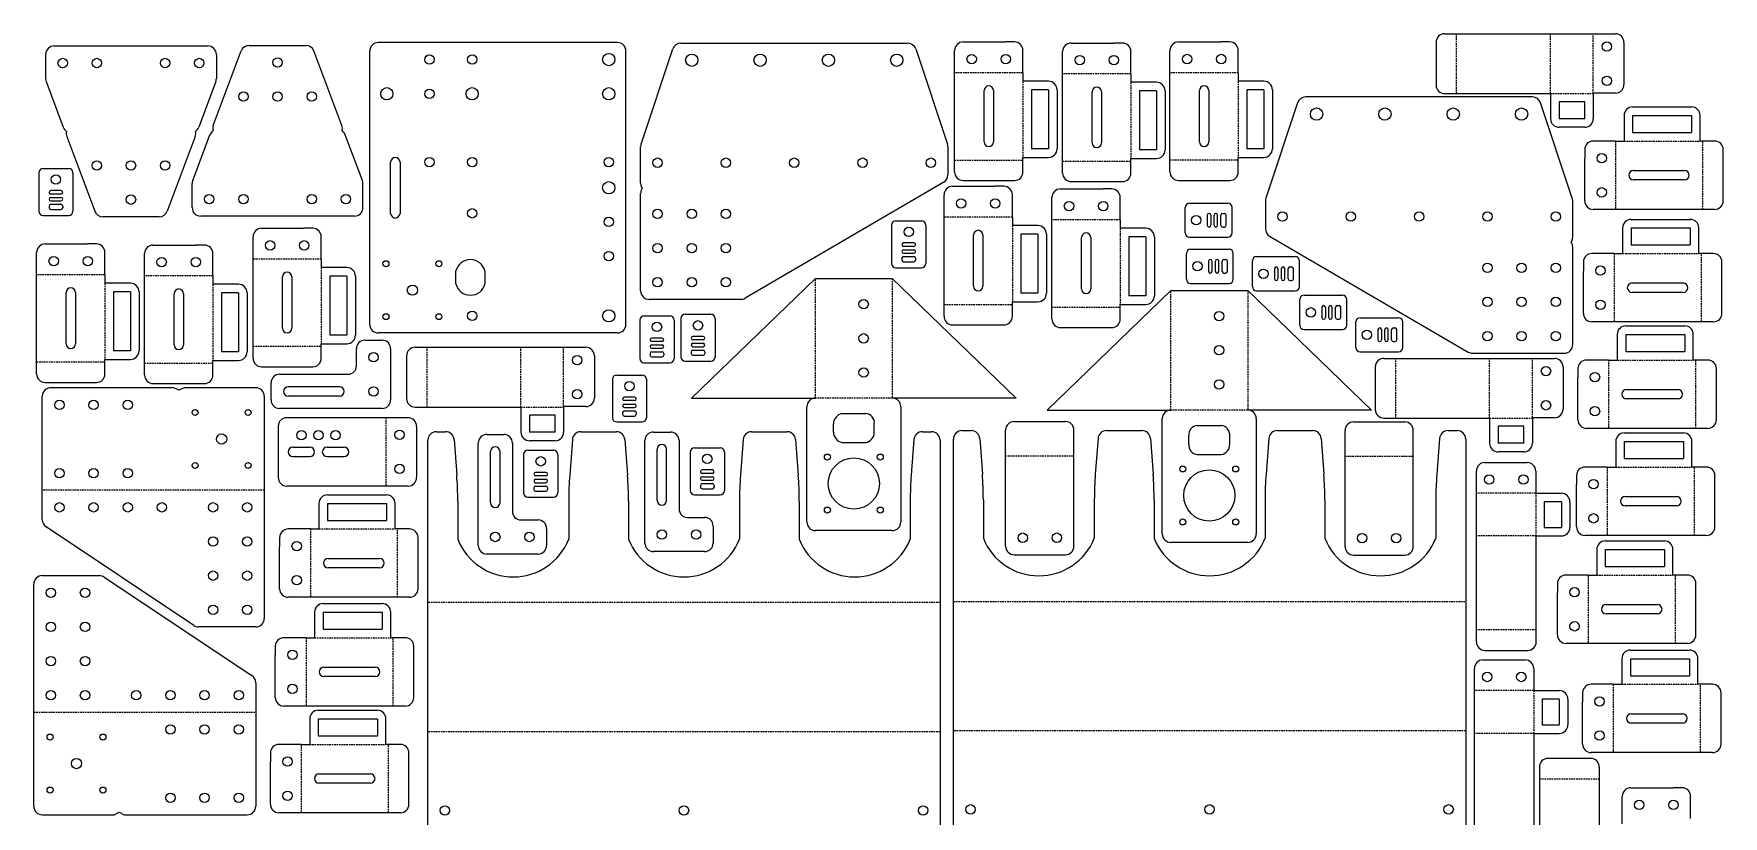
# Model space of a CAD drawing. Header units: millimetres. Extents: x 0 to 995, y 0 to 998.
# Drawn here: x 2 to 992, y 540 to 998 of the extents above; entities that cross this region are included whole.
import ezdxf

# ---------------------------------------------------------------- set-up
doc = ezdxf.new("R2010")
doc.units = ezdxf.units.MM
doc.header["$LTSCALE"] = 0.5
doc.header["$MEASUREMENT"] = 0
doc.linetypes.add('DASHEDTINY', pattern=[2.8575, 1.905, -0.9525])
doc.layers.add('VISIBLE', color=7, linetype='Continuous')

msp = doc.modelspace()

# ---------------------------------------------------------------- linework, layer by layer
for p, q in [((576.61, 993.19), (571.36, 993.19)), ((639.87, 992.58), (634.62, 992.58)), ((702.75, 993.21), (697.5, 993.21)), ((828.6, 997.98), (895.6, 997.98)), ((581.61, 975.19), (581.61, 988.19)), ((644.87, 974.58), (644.87, 987.58)), ((707.75, 975.21), (707.75, 988.21)), ((581.61, 975.19), (581.61, 970.19)), ((596.61, 970.19), (581.61, 970.19)), ((644.87, 974.58), (644.87, 969.58)), ((707.75, 975.21), (707.75, 970.21)), ((722.75, 970.21), (707.75, 970.21)), ((596.61, 965.19), (586.61, 965.19)), ((586.61, 965.19), (586.61, 930.59)), ((596.61, 965.19), (596.61, 930.59)), ((601.61, 965.19), (601.61, 930.59)), ((659.87, 969.58), (644.87, 969.58)), ((659.87, 964.58), (649.87, 964.58)), ((649.87, 964.58), (649.87, 929.98)), ((659.87, 964.58), (659.87, 929.98)), ((664.87, 964.58), (664.87, 929.98)), ((722.75, 965.21), (712.75, 965.21)), ((712.75, 965.21), (712.75, 930.61)), ((722.75, 965.21), (722.75, 930.61)), ((727.75, 965.21), (727.75, 930.61)), ((828.6, 962.98), (890.6, 962.98)), ((890.6, 962.98), (890.6, 957.98)), ((928.6, 963.23), (915.6, 963.23)), ((915.6, 963.23), (915.6, 948.23)), ((890.6, 957.98), (890.6, 948.23)), ((910.6, 958.23), (895.6, 958.23)), ((895.6, 958.23), (895.6, 948.23)), ((910.6, 948.23), (910.6, 958.23)), ((933.63, 950.16), (933.63, 935.16)), ((938.63, 955.16), (973.23, 955.16)), ((938.63, 950.16), (938.63, 940.16)), ((938.63, 950.16), (973.23, 950.16)), ((973.23, 950.16), (973.23, 940.16)), ((978.23, 935.16), (978.23, 950.16)), ((910.6, 948.23), (895.6, 948.23)), ((910.6, 943.23), (895.6, 943.23)), ((938.63, 940.16), (973.23, 940.16)), ((596.61, 930.59), (586.61, 930.59)), ((722.75, 930.61), (712.75, 930.61)), ((910.63, 930.16), (910.63, 924.91)), ((928.63, 935.16), (915.63, 935.16)), ((928.63, 935.16), (933.63, 935.16)), ((979.73, 935.16), (978.23, 935.16)), ((986.73, 935.16), (979.73, 935.16)), ((581.61, 924.09), (581.61, 925.59)), ((581.61, 925.59), (596.61, 925.59)), ((581.61, 917.09), (581.61, 924.09)), ((644.87, 923.48), (644.87, 924.98)), ((644.87, 924.98), (659.87, 924.98)), ((644.87, 916.48), (644.87, 923.48)), ((659.87, 929.98), (649.87, 929.98)), ((707.75, 924.11), (707.75, 925.61)), ((707.75, 925.61), (722.75, 925.61)), ((707.75, 917.11), (707.75, 924.11)), ((570.43, 908.69), (565.18, 908.69)), ((575.43, 890.69), (575.43, 903.69)), ((633.62, 907.13), (628.37, 907.13)), ((638.62, 889.12), (638.62, 902.13)), ((575.43, 890.69), (575.43, 885.69)), ((165.74, 884.12), (160.49, 884.12)), ((590.43, 885.69), (575.43, 885.69)), ((590.43, 880.69), (580.43, 880.69)), ((580.43, 880.69), (580.43, 846.09)), ((590.43, 880.69), (590.43, 846.09)), ((595.43, 880.69), (595.43, 846.09)), ((638.62, 889.12), (638.62, 884.12)), ((653.62, 884.12), (638.62, 884.12)), ((932.83, 884.35), (932.83, 869.35)), ((937.83, 889.35), (972.43, 889.35)), ((937.83, 884.35), (937.83, 874.35)), ((937.83, 884.35), (972.43, 884.35)), ((972.43, 884.35), (972.43, 874.35)), ((977.43, 869.35), (977.43, 884.35)), ((39.01, 874.94), (33.76, 874.94)), ((102.24, 874.33), (96.99, 874.33)), ((170.74, 866.12), (170.74, 879.12)), ((653.62, 879.12), (643.62, 879.12)), ((643.62, 879.12), (643.62, 844.52)), ((653.62, 879.12), (653.62, 844.52)), ((658.62, 879.12), (658.62, 844.52)), ((937.83, 874.35), (972.43, 874.35)), ((44.01, 856.94), (44.01, 869.94)), ((107.24, 856.33), (107.24, 869.33)), ((170.74, 866.12), (170.74, 861.12)), ((185.74, 861.12), (170.74, 861.12)), ((909.83, 864.35), (909.83, 859.1)), ((927.83, 869.35), (914.83, 869.35)), ((927.83, 869.35), (932.83, 869.35)), ((978.93, 869.35), (977.43, 869.35)), ((985.93, 869.35), (978.93, 869.35)), ((44.01, 856.94), (44.01, 851.94)), ((59.01, 851.94), (44.01, 851.94)), ((107.24, 856.33), (107.24, 851.33)), ((122.24, 851.33), (107.24, 851.33)), ((185.74, 856.12), (175.74, 856.12)), ((175.74, 856.12), (175.74, 821.52)), ((185.74, 856.12), (185.74, 821.52)), ((190.74, 856.12), (190.74, 821.52)), ((59.01, 846.94), (49.01, 846.94)), ((49.01, 846.94), (49.01, 812.34)), ((59.01, 846.94), (59.01, 812.34)), ((64.01, 846.94), (64.01, 812.34)), ((122.24, 846.33), (112.24, 846.33)), ((112.24, 846.33), (112.24, 811.73)), ((122.24, 846.33), (122.24, 811.73)), ((127.24, 846.33), (127.24, 811.73)), ((575.43, 839.59), (575.43, 841.09)), ((575.43, 841.09), (590.43, 841.09)), ((590.43, 846.09), (580.43, 846.09)), ((653.62, 844.52), (643.62, 844.52)), ((575.43, 832.59), (575.43, 839.59)), ((638.62, 838.02), (638.62, 839.52)), ((638.62, 839.52), (653.62, 839.52)), ((638.62, 831.02), (638.62, 838.02)), ((185.74, 821.52), (175.74, 821.52)), ((929.63, 822), (929.63, 807)), ((934.63, 827), (969.23, 827)), ((934.63, 822), (934.63, 812)), ((934.63, 822), (969.23, 822)), ((969.23, 822), (969.23, 812)), ((974.23, 807), (974.23, 822)), ((59.01, 812.34), (49.01, 812.34)), ((122.24, 811.73), (112.24, 811.73)), ((170.74, 815.02), (170.74, 816.52)), ((170.74, 816.52), (185.74, 816.52)), ((170.74, 808.02), (170.74, 815.02)), ((225.64, 814.47), (292.64, 814.47)), ((934.63, 812), (969.23, 812)), ((44.01, 805.84), (44.01, 807.34)), ((44.01, 807.34), (59.01, 807.34)), ((44.01, 798.84), (44.01, 805.84)), ((107.24, 805.23), (107.24, 806.73)), ((107.24, 806.73), (122.24, 806.73)), ((107.24, 798.23), (107.24, 805.23)), ((792.95, 807.98), (859.95, 807.98)), ((906.63, 802), (906.63, 796.75)), ((924.63, 807), (911.63, 807)), ((924.63, 807), (929.63, 807)), ((975.73, 807), (974.23, 807)), ((982.73, 807), (975.73, 807)), ((84.36, 790.75), (12.36, 790.75)), ((87.36, 789.25), (84.36, 790.75)), ((90.36, 790.75), (87.36, 789.25)), ((132.36, 790.75), (90.36, 790.75)), ((225.64, 779.47), (287.64, 779.47)), ((287.64, 779.47), (287.64, 774.47)), ((287.64, 774.47), (287.64, 764.72)), ((307.64, 774.72), (292.64, 774.72)), ((292.64, 774.72), (292.64, 764.72)), ((307.64, 764.72), (307.64, 774.72)), ((325.64, 779.72), (312.64, 779.72)), ((312.64, 779.72), (312.64, 764.72)), ((792.95, 772.98), (854.95, 772.98)), ((854.95, 772.98), (854.95, 767.98)), ((892.95, 773.23), (879.95, 773.23)), ((879.95, 773.23), (879.95, 758.23)), ((307.64, 764.72), (292.64, 764.72)), ((854.95, 767.98), (854.95, 758.23)), ((874.95, 768.23), (859.95, 768.23)), ((859.95, 768.23), (859.95, 758.23)), ((874.95, 758.23), (874.95, 768.23)), ((933.81, 764.31), (968.41, 764.31)), ((307.64, 759.72), (292.64, 759.72)), ((874.95, 758.23), (859.95, 758.23)), ((874.95, 753.23), (859.95, 753.23)), ((928.81, 759.31), (928.81, 744.31)), ((933.81, 759.31), (933.81, 749.31)), ((933.81, 759.31), (968.41, 759.31)), ((968.41, 759.31), (968.41, 749.31)), ((973.41, 744.31), (973.41, 759.31)), ((923.81, 744.31), (910.81, 744.31)), ((923.81, 744.31), (928.81, 744.31)), ((933.81, 749.31), (968.41, 749.31)), ((974.91, 744.31), (973.41, 744.31)), ((981.91, 744.31), (974.91, 744.31)), ((881.95, 741.99), (881.95, 728.99)), ((905.81, 739.31), (905.81, 734.06)), ((169.33, 723.07), (169.33, 708.07)), ((174.33, 728.07), (208.93, 728.07)), ((174.33, 723.07), (174.33, 713.07)), ((174.33, 723.07), (208.93, 723.07)), ((208.93, 723.07), (208.93, 713.07)), ((213.93, 708.07), (213.93, 723.07)), ((881.95, 728.99), (896.95, 728.99)), ((896.95, 723.99), (886.95, 723.99)), ((886.95, 723.99), (886.95, 708.99)), ((896.95, 723.99), (896.95, 708.99)), ((901.95, 723.99), (901.95, 708.99)), ((174.33, 713.07), (208.93, 713.07)), ((146.32, 703.07), (146.32, 697.82)), ((164.33, 708.07), (151.32, 708.07)), ((164.33, 708.07), (169.33, 708.07)), ((215.43, 708.07), (213.93, 708.07)), ((222.43, 708.07), (215.43, 708.07)), ((847.2, 641.99), (847.2, 708.99)), ((882.2, 641.99), (882.2, 703.99)), ((882.2, 703.99), (887.2, 703.99)), ((886.95, 708.99), (896.95, 708.99)), ((887.2, 703.99), (896.95, 703.99)), ((917.66, 696.09), (917.66, 681.09)), ((922.66, 701.09), (957.26, 701.09)), ((922.66, 696.09), (922.66, 686.09)), ((922.66, 696.09), (957.26, 696.09)), ((957.26, 696.09), (957.26, 686.09)), ((962.26, 681.09), (962.26, 696.09)), ((922.66, 686.09), (957.26, 686.09)), ((894.65, 676.09), (894.65, 670.84)), ((912.66, 681.09), (899.65, 681.09)), ((912.66, 681.09), (917.66, 681.09)), ((963.76, 681.09), (962.26, 681.09)), ((970.76, 681.09), (963.76, 681.09)), ((171.8, 664.42), (206.4, 664.42)), ((166.8, 659.42), (166.8, 644.42)), ((171.8, 659.42), (171.8, 649.42)), ((171.8, 659.42), (206.4, 659.42)), ((206.4, 659.42), (206.4, 649.42)), ((211.4, 644.42), (211.4, 659.42)), ((161.8, 644.42), (148.8, 644.42)), ((161.8, 644.42), (166.8, 644.42)), ((171.8, 649.42), (206.4, 649.42)), ((212.9, 644.42), (211.4, 644.42)), ((219.9, 644.42), (212.9, 644.42)), ((143.8, 639.42), (143.8, 634.17)), ((937.36, 637.15), (971.96, 637.15)), ((880.75, 626.43), (880.75, 613.43)), ((932.36, 632.15), (932.36, 617.15)), ((937.36, 632.15), (937.36, 622.15)), ((937.36, 632.15), (971.96, 632.15)), ((971.96, 632.15), (971.96, 622.15)), ((976.96, 617.15), (976.96, 632.15)), ((880.75, 613.43), (895.75, 613.43)), ((927.35, 617.15), (914.35, 617.15)), ((927.35, 617.15), (932.36, 617.15)), ((937.36, 622.15), (971.96, 622.15)), ((978.46, 617.15), (976.96, 617.15)), ((985.46, 617.15), (978.46, 617.15)), ((895.75, 608.43), (885.75, 608.43)), ((885.75, 608.43), (885.75, 593.43)), ((895.75, 608.43), (895.75, 593.43)), ((900.75, 608.43), (900.75, 593.43)), ((909.35, 612.15), (909.35, 606.9)), ((163.96, 596.93), (163.96, 581.93)), ((168.96, 601.93), (203.56, 601.93)), ((168.96, 596.93), (168.96, 586.93)), ((168.96, 596.93), (203.56, 596.93)), ((203.56, 596.93), (203.56, 586.93)), ((208.56, 581.93), (208.56, 596.93)), ((168.96, 586.93), (203.56, 586.93)), ((846, 526.43), (846, 593.43)), ((881, 526.43), (881, 588.43)), ((881, 588.43), (886, 588.43)), ((885.75, 593.43), (895.75, 593.43)), ((886, 588.43), (895.75, 588.43)), ((140.95, 576.93), (140.95, 571.68)), ((158.96, 581.93), (145.95, 581.93)), ((158.96, 581.93), (163.96, 581.93)), ((210.06, 581.93), (208.56, 581.93)), ((217.06, 581.93), (210.06, 581.93)), ((884.12, 568.73), (884.12, 506.73)), ((919.12, 568.73), (919.12, 501.73)), ((967.58, 556.55), (962.33, 556.55)), ((972.58, 538.55), (972.58, 551.55)), ((7.36, 540.75), (49.36, 540.75)), ((49.36, 540.75), (52.36, 542.25)), ((52.36, 542.25), (55.36, 540.75)), ((55.36, 540.75), (127.36, 540.75))]:
    msp.add_line(p, q)
at = {"color": 3, "linetype": 'DASHEDTINY'}
for p, q in [((835.6, 962.98), (835.6, 997.98)), ((890.6, 962.98), (890.6, 997.98)), ((915.6, 963.23), (915.6, 997.98)), ((581.61, 975.19), (541.61, 975.19)), ((581.61, 970.19), (581.61, 925.59)), ((644.87, 974.58), (604.87, 974.58)), ((707.75, 975.21), (667.75, 975.21)), ((707.75, 970.21), (707.75, 925.61)), ((644.87, 969.58), (644.87, 924.98)), ((890.6, 962.98), (915.6, 962.98)), ((928.63, 935.16), (928.63, 895.16)), ((933.63, 935.16), (978.23, 935.16)), ((979.73, 895.16), (979.73, 935.16)), ((541.61, 924.09), (581.61, 924.09)), ((604.87, 923.48), (644.87, 923.48)), ((667.75, 924.11), (707.75, 924.11)), ((575.43, 890.69), (535.43, 890.69)), ((575.43, 885.69), (575.43, 841.09)), ((638.62, 889.12), (598.62, 889.12)), ((638.62, 884.12), (638.62, 839.52)), ((170.74, 866.12), (130.74, 866.12)), ((170.74, 861.12), (170.74, 816.52)), ((927.83, 869.35), (927.83, 829.35)), ((932.83, 869.35), (977.43, 869.35)), ((978.93, 829.35), (978.93, 869.35)), ((44.01, 856.94), (4.01, 856.94)), ((44.01, 851.94), (44.01, 807.34)), ((107.24, 856.33), (67.24, 856.33)), ((107.24, 851.33), (107.24, 806.73)), ((460.1, 784.68), (460.1, 854.68)), ((505.1, 854.68), (505.1, 784.68)), ((668.26, 777.69), (668.26, 847.69)), ((713.27, 847.69), (713.27, 777.69)), ((535.43, 839.59), (575.43, 839.59)), ((598.62, 838.02), (638.62, 838.02)), ((130.74, 815.02), (170.74, 815.02)), ((232.64, 779.47), (232.64, 814.47)), ((287.64, 779.47), (287.64, 814.47)), ((312.64, 779.72), (312.64, 814.47)), ((4.01, 805.84), (44.01, 805.84)), ((67.24, 805.23), (107.24, 805.23)), ((799.95, 772.98), (799.95, 807.98)), ((854.95, 772.98), (854.95, 807.98)), ((879.95, 773.23), (879.95, 807.98)), ((924.63, 807), (924.63, 767)), ((929.63, 807), (974.23, 807)), ((975.73, 767), (975.73, 807)), ((505.1, 784.68), (460.1, 784.68)), ((208.58, 773.23), (208.58, 733.23)), ((287.64, 779.47), (312.64, 779.47)), ((713.26, 777.69), (668.26, 777.69)), ((854.95, 772.98), (879.95, 772.98)), ((571.5, 750.98), (611.5, 750.98)), ((770.24, 750.78), (810.24, 750.78)), ((923.81, 744.31), (923.81, 704.31)), ((928.81, 744.31), (973.41, 744.31)), ((974.91, 704.31), (974.91, 744.31)), ((137.36, 730.76), (7.36, 730.76)), ((881.95, 728.99), (847.2, 728.99)), ((882.2, 703.99), (882.2, 728.99)), ((164.33, 708.07), (164.33, 668.07)), ((169.33, 708.07), (213.93, 708.07)), ((215.43, 668.07), (215.43, 708.07)), ((882.2, 703.99), (847.2, 703.99)), ((912.66, 681.09), (912.66, 641.09)), ((917.66, 681.09), (962.26, 681.09)), ((963.76, 641.09), (963.76, 681.09)), ((533.13, 665.02), (233.13, 665.02)), ((540.94, 665.65), (840.94, 665.65)), ((161.8, 644.42), (161.8, 604.42)), ((166.8, 644.42), (211.4, 644.42)), ((212.9, 604.42), (212.9, 644.42)), ((882.2, 648.99), (847.2, 648.99)), ((880.75, 613.43), (846, 613.43)), ((881, 588.43), (881, 613.43)), ((927.35, 617.15), (927.36, 577.15)), ((932.36, 617.15), (976.96, 617.15)), ((978.46, 577.15), (978.46, 617.15)), ((2.36, 600.75), (132.36, 600.75)), ((533.13, 589.3), (233.13, 589.3)), ((840.94, 589.94), (540.94, 589.94)), ((881, 588.43), (846, 588.43)), ((158.96, 581.93), (158.96, 541.93)), ((163.96, 581.93), (208.56, 581.93)), ((210.06, 541.93), (210.06, 581.93)), ((884.12, 561.73), (919.12, 561.73))]:
    msp.add_line(p, q, dxfattribs=at)
for centre, start, end in [((576.61, 988.19), 0, 90), ((639.87, 987.58), 0, 90), ((702.75, 988.21), 0, 90), ((596.61, 965.19), 0, 90), ((722.75, 965.21), 0, 90), ((659.87, 964.58), 0, 90), ((938.63, 950.16), 90, 180), ((973.23, 950.16), 0, 90), ((895.6, 948.23), 180.00003, 270), ((910.6, 948.23), 270, 0), ((596.61, 930.59), 270, 0), ((722.75, 930.61), 270, 0), ((915.63, 930.16), 90, 180), ((659.87, 929.98), 270, 0), ((570.43, 903.69), 0, 90), ((633.62, 902.13), 0, 90), ((165.74, 879.12), 0, 90), ((590.43, 880.69), 0, 90), ((653.62, 879.12), 0, 90), ((937.83, 884.35), 90, 180), ((972.43, 884.35), 0, 90), ((39.01, 869.94), 0, 90), ((102.24, 869.33), 0, 90), ((185.74, 856.12), 0, 90), ((914.83, 864.35), 90, 180), ((59.01, 846.94), 0, 90), ((122.24, 846.33), 0, 90), ((590.43, 846.09), 270, 0), ((653.62, 844.52), 270, 0), ((185.74, 821.52), 270, 0), ((934.63, 822), 90, 180), ((969.23, 822), 0, 90), ((59.01, 812.34), 270, 0), ((122.24, 811.73), 270, 0), ((911.63, 802), 90, 180), ((292.64, 764.72), 180.00003, 270), ((307.64, 764.72), 270, 0), ((933.81, 759.31), 90, 180), ((968.41, 759.31), 0, 90), ((859.95, 758.23), 180.00003, 270), ((874.95, 758.23), 270, 0), ((910.81, 739.31), 90, 180), ((174.33, 723.07), 90, 180), ((208.93, 723.07), 0, 90), ((896.95, 723.99), 0, 90), ((151.32, 703.07), 90, 180), ((896.95, 708.99), 270.00003, 0), ((922.66, 696.09), 90, 180), ((957.26, 696.09), 0, 90), ((899.65, 676.09), 90, 180), ((171.8, 659.42), 90, 180), ((206.4, 659.42), 0, 90), ((148.8, 639.42), 90, 180), ((937.36, 632.15), 90, 180), ((971.96, 632.15), 0, 90), ((895.75, 608.43), 0, 90), ((914.35, 612.15), 90, 180), ((168.96, 596.93), 90, 180), ((203.56, 596.93), 0, 90), ((895.75, 593.43), 270.00003, 0), ((145.95, 576.93), 90, 180), ((967.58, 551.55), 0, 90)]:
    msp.add_arc(centre, 5, start, end)
at = {"layer": 'VISIBLE'}
for p, q in [((14.28, 990.88), (104.28, 990.88)), ((128.58, 991.21), (161.65, 991.21)), ((344.09, 992.87), (204.09, 992.87)), ((381.31, 992.52), (514.1, 992.52)), ((546.61, 993.19), (571.36, 993.19)), ((609.87, 992.58), (634.62, 992.58)), ((672.75, 993.21), (697.5, 993.21)), ((823.6, 992.98), (823.6, 967.98)), ((895.6, 997.98), (928.6, 997.98)), ((933.6, 992.98), (933.6, 968.23)), ((9.28, 985.88), (9.28, 971.79)), ((107.5, 944.22), (123.9, 987.96)), ((109.28, 985.88), (109.28, 971.79)), ((182.74, 944.22), (166.34, 987.96)), ((199.09, 827.87), (199.09, 987.87)), ((349.09, 827.87), (349.09, 987.87)), ((357.96, 933.29), (376.57, 989.1)), ((518.84, 989.1), (537.45, 933.29)), ((541.61, 972.19), (541.61, 988.19)), ((604.87, 971.58), (604.87, 987.58)), ((667.75, 972.21), (667.75, 988.21)), ((9.6, 970.04), (19.64, 943.27)), ((108.96, 970.04), (98.92, 943.27)), ((541.61, 917.09), (541.61, 972.19)), ((604.87, 916.48), (604.87, 971.58)), ((667.75, 917.11), (667.75, 972.21)), ((558.86, 934.69), (558.86, 964.69)), ((564.36, 964.69), (564.36, 934.69)), ((622.12, 934.08), (622.12, 964.08)), ((627.62, 964.08), (627.62, 934.08)), ((685, 934.71), (685, 964.71)), ((690.5, 964.71), (690.5, 934.71)), ((880.02, 961), (747.23, 961)), ((742.49, 957.58), (723.89, 901.77)), ((903.37, 901.77), (884.77, 957.58)), ((21.34, 941), (21.5, 940.88)), ((97.22, 941), (97.06, 940.88)), ((107.18, 941.09), (107.34, 941.21)), ((183.06, 941.09), (182.89, 941.21)), ((21.66, 937.87), (38.06, 894.13)), ((96.9, 937.87), (80.5, 894.13)), ((95.44, 912.06), (105.48, 938.83)), ((194.8, 912.06), (184.76, 938.83)), ((357.7, 910.52), (357.7, 931.71)), ((537.7, 931.71), (537.7, 915.4)), ((991.73, 900.16), (991.73, 930.16)), ((211.34, 892.87), (211.34, 922.87)), ((216.84, 922.87), (216.84, 892.87)), ((910.63, 900.16), (910.63, 924.91)), ((5.29, 916.65), (5.29, 894.15)), ((7.79, 919.15), (22.79, 919.15)), ((25.29, 916.65), (25.29, 894.15)), ((95.12, 896.21), (95.12, 910.3)), ((195.12, 896.21), (195.12, 910.3)), ((535.22, 911.08), (418.87, 843.2)), ((546.61, 912.09), (576.61, 912.09)), ((609.87, 911.48), (639.87, 911.48)), ((672.75, 912.11), (702.75, 912.11)), ((939.13, 917.91), (969.13, 917.91)), ((969.13, 912.41), (939.13, 912.41)), ((18.29, 906.15), (12.29, 906.15)), ((18.29, 904.15), (12.29, 904.15)), ((12.29, 902.15), (18.29, 902.15)), ((357.7, 847.52), (357.7, 904.52)), ((535.43, 887.69), (535.43, 903.69)), ((540.43, 908.69), (565.18, 908.69)), ((598.62, 886.13), (598.62, 902.13)), ((603.62, 907.13), (628.37, 907.13)), ((7.79, 891.65), (22.79, 891.65)), ((11.29, 897.15), (11.29, 896.15)), ((12.29, 900.15), (18.29, 900.15)), ((12.29, 898.15), (18.29, 898.15)), ((12.29, 895.15), (18.29, 895.15)), ((19.29, 897.15), (19.29, 896.15)), ((75.81, 890.88), (42.74, 890.88)), ((190.12, 891.21), (100.12, 891.21)), ((676.61, 881.36), (676.61, 896.36)), ((679.11, 898.86), (701.61, 898.86)), ((689.61, 891.86), (689.61, 885.86)), ((691.61, 891.86), (691.61, 885.86)), ((693.61, 885.86), (693.61, 891.86)), ((695.61, 885.86), (695.61, 891.86)), ((697.61, 885.86), (697.61, 891.86)), ((698.61, 892.86), (699.61, 892.86)), ((700.61, 885.86), (700.61, 891.86)), ((704.11, 881.36), (704.11, 896.36)), ((723.63, 900.18), (723.63, 883.87)), ((903.63, 879), (903.63, 900.18)), ((931.63, 895.16), (915.63, 895.16)), ((986.73, 895.16), (931.63, 895.16)), ((135.74, 884.12), (160.49, 884.12)), ((504.74, 886.04), (504.74, 863.54)), ((507.24, 888.54), (522.24, 888.54)), ((524.74, 886.04), (524.74, 863.54)), ((535.43, 832.59), (535.43, 887.69)), ((598.62, 831.02), (598.62, 886.13)), ((698.61, 884.86), (699.61, 884.86)), ((9.01, 874.94), (33.76, 874.94)), ((72.24, 874.33), (96.99, 874.33)), ((130.74, 863.12), (130.74, 879.12)), ((517.74, 875.54), (511.74, 875.54)), ((517.74, 873.54), (511.74, 873.54)), ((511.74, 871.54), (517.74, 871.54)), ((552.68, 850.19), (552.68, 880.19)), ((558.18, 880.19), (558.18, 850.19)), ((615.87, 848.63), (615.87, 878.63)), ((621.37, 878.63), (621.37, 848.63)), ((679.11, 878.86), (701.61, 878.86)), ((679.84, 871.88), (702.34, 871.88)), ((726.11, 879.55), (842.46, 811.68)), ((903.63, 816), (903.63, 873)), ((4.01, 853.94), (4.01, 869.94)), ((67.24, 853.33), (67.24, 869.33)), ((130.74, 808.02), (130.74, 863.12)), ((507.24, 861.04), (522.24, 861.04)), ((510.74, 866.54), (510.74, 865.54)), ((511.74, 869.54), (517.74, 869.54)), ((511.74, 867.54), (517.74, 867.54)), ((511.74, 864.54), (517.74, 864.54)), ((518.74, 866.54), (518.74, 865.54)), ((677.34, 854.38), (677.34, 869.38)), ((690.34, 864.88), (690.34, 858.88)), ((692.34, 864.88), (692.34, 858.88)), ((694.34, 858.88), (694.34, 864.88)), ((696.34, 858.88), (696.34, 864.88)), ((698.34, 858.88), (698.34, 864.88)), ((699.34, 865.88), (700.34, 865.88)), ((701.34, 858.88), (701.34, 864.88)), ((704.84, 854.38), (704.84, 869.38)), ((716, 850.01), (716, 865.01)), ((718.5, 867.51), (741, 867.51)), ((738, 861.51), (739, 861.51)), ((743.5, 850.01), (743.5, 865.01)), ((990.93, 834.35), (990.93, 864.35)), ((4.01, 798.84), (4.01, 853.94)), ((67.24, 798.23), (67.24, 853.33)), ((147.99, 825.62), (147.99, 855.62)), ((153.49, 855.62), (153.49, 825.62)), ((249.59, 851.62), (249.59, 859.12)), ((266.59, 859.12), (266.59, 851.62)), ((387.6, 784.68), (460.1, 854.68)), ((460.1, 854.68), (505.1, 854.68)), ((505.1, 854.68), (577.6, 784.68)), ((679.84, 851.88), (702.34, 851.88)), ((699.34, 857.88), (700.34, 857.88)), ((729, 860.51), (729, 854.51)), ((731, 860.51), (731, 854.51)), ((733, 854.51), (733, 860.51)), ((735, 854.51), (735, 860.51)), ((737, 854.51), (737, 860.51)), ((738, 853.51), (739, 853.51)), ((740, 854.51), (740, 860.51)), ((909.83, 834.35), (909.83, 859.1)), ((938.33, 852.1), (968.33, 852.1)), ((21.26, 816.44), (21.26, 846.44)), ((26.76, 846.44), (26.76, 816.44)), ((84.49, 815.83), (84.49, 845.83)), ((89.99, 845.83), (89.99, 815.83)), ((416.35, 842.52), (362.7, 842.52)), ((595.76, 777.69), (668.26, 847.69)), ((668.26, 847.69), (713.26, 847.69)), ((713.26, 847.69), (785.76, 777.69)), ((718.5, 847.51), (741, 847.51)), ((743.73, 827.4), (743.73, 842.4)), ((746.23, 844.9), (768.73, 844.9)), ((771.23, 827.4), (771.23, 842.4)), ((968.33, 846.6), (938.33, 846.6)), ((359.82, 832.86), (374.82, 832.86)), ((381.34, 831.29), (381.34, 808.79)), ((383.84, 833.79), (398.84, 833.79)), ((401.34, 831.29), (401.34, 808.79)), ((756.73, 837.9), (756.73, 831.9)), ((758.73, 837.9), (758.73, 831.9)), ((760.73, 831.9), (760.73, 837.9)), ((762.73, 831.9), (762.73, 837.9)), ((764.73, 831.9), (764.73, 837.9)), ((765.73, 838.9), (766.73, 838.9)), ((767.73, 831.9), (767.73, 837.9)), ((779.06, 831.78), (801.56, 831.78)), ((344.09, 822.87), (204.09, 822.87)), ((357.32, 830.36), (357.32, 807.86)), ((377.32, 830.36), (377.32, 807.86)), ((540.43, 827.59), (570.43, 827.59)), ((603.62, 826.02), (633.62, 826.02)), ((746.23, 824.9), (768.73, 824.9)), ((765.73, 830.9), (766.73, 830.9)), ((776.56, 814.28), (776.56, 829.28)), ((789.56, 824.78), (789.56, 818.78)), ((791.56, 824.78), (791.56, 818.78)), ((793.56, 818.78), (793.56, 824.78)), ((795.56, 818.78), (795.56, 824.78)), ((797.56, 818.78), (797.56, 824.78)), ((798.56, 825.78), (799.56, 825.78)), ((800.56, 818.78), (800.56, 824.78)), ((804.06, 814.28), (804.06, 829.28)), ((930.83, 829.35), (914.83, 829.35)), ((985.93, 829.35), (930.83, 829.35)), ((191.34, 803.62), (191.34, 813.62)), ((196.34, 818.62), (206.34, 818.62)), ((211.34, 813.62), (211.34, 783.62)), ((292.64, 814.47), (325.64, 814.47)), ((370.32, 819.86), (364.32, 819.86)), ((370.32, 817.86), (364.32, 817.86)), ((364.32, 815.86), (370.32, 815.86)), ((364.32, 813.86), (370.32, 813.86)), ((364.32, 811.86), (370.32, 811.86)), ((387.34, 811.79), (387.34, 810.79)), ((394.34, 820.79), (388.34, 820.79)), ((394.34, 818.79), (388.34, 818.79)), ((388.34, 816.79), (394.34, 816.79)), ((388.34, 814.79), (394.34, 814.79)), ((388.34, 812.79), (394.34, 812.79)), ((395.34, 811.79), (395.34, 810.79)), ((779.06, 811.78), (801.56, 811.78)), ((798.56, 817.78), (799.56, 817.78)), ((135.74, 803.02), (165.74, 803.02)), ((220.64, 809.47), (220.64, 784.47)), ((330.64, 809.47), (330.64, 784.72)), ((359.82, 805.36), (374.82, 805.36)), ((363.32, 810.86), (363.32, 809.86)), ((364.32, 808.86), (370.32, 808.86)), ((371.32, 810.86), (371.32, 809.86)), ((383.84, 806.29), (398.84, 806.29)), ((388.34, 809.79), (394.34, 809.79)), ((787.95, 802.98), (787.95, 777.98)), ((844.98, 811), (898.63, 811)), ((859.95, 807.98), (892.95, 807.98)), ((897.95, 802.98), (897.95, 778.23)), ((987.73, 772), (987.73, 802)), ((9.01, 793.84), (39.01, 793.84)), ((72.24, 793.23), (102.24, 793.23)), ((141.34, 783.62), (141.34, 793.62)), ((146.34, 798.62), (186.34, 798.62)), ((341.21, 795.72), (341.21, 773.22)), ((343.71, 798.22), (358.71, 798.22)), ((361.21, 795.72), (361.21, 773.22)), ((906.63, 772), (906.63, 796.75)), ((7.36, 713.43), (7.36, 785.75)), ((137.36, 785.75), (137.36, 655.75)), ((181.34, 791.37), (151.34, 791.37)), ((181.34, 785.87), (151.34, 785.87)), ((354.21, 785.22), (348.21, 785.22)), ((354.21, 783.22), (348.21, 783.22)), ((387.6, 784.68), (460.1, 784.68)), ((577.6, 784.68), (505.1, 784.68)), ((935.13, 789.75), (965.13, 789.75)), ((965.13, 784.25), (935.13, 784.25)), ((206.34, 778.62), (146.34, 778.62)), ((211.58, 773.23), (150.48, 773.23)), ((221.58, 773.23), (211.58, 773.23)), ((347.21, 776.22), (347.21, 775.22)), ((348.21, 781.22), (354.21, 781.22)), ((348.21, 779.22), (354.21, 779.22)), ((348.21, 777.22), (354.21, 777.22)), ((348.21, 774.22), (354.21, 774.22)), ((355.21, 776.22), (355.21, 775.22)), ((455.1, 712.18), (455.1, 779.68)), ((475.6, 775.68), (489.6, 775.68)), ((510.1, 779.68), (510.1, 712.18)), ((595.76, 777.69), (668.26, 777.69)), ((663.26, 705.19), (663.26, 772.69)), ((785.76, 777.69), (713.26, 777.69)), ((718.26, 772.69), (718.26, 705.19)), ((145.48, 768.23), (145.48, 738.23)), ((226.58, 768.23), (226.58, 738.23)), ((238.13, 765.02), (243.49, 765.02)), ((267.64, 763.4), (277.64, 763.4)), ((322.76, 765.02), (343.49, 765.02)), ((343.71, 770.72), (358.71, 770.72)), ((365.22, 764.82), (375.22, 764.82)), ((422.76, 765.02), (443.49, 765.02)), ((470.6, 764.68), (470.6, 769.68)), ((494.6, 764.68), (494.6, 769.68)), ((522.76, 765.02), (528.13, 765.02)), ((545.94, 765.65), (551.31, 765.65)), ((571.5, 697.98), (571.5, 765.98)), ((576.5, 770.98), (606.5, 770.98)), ((611.5, 697.98), (611.5, 765.98)), ((630.58, 765.65), (651.31, 765.65)), ((678.76, 757.69), (678.76, 762.69)), ((683.76, 768.69), (697.76, 768.69)), ((702.76, 757.69), (702.76, 762.69)), ((730.58, 765.65), (751.31, 765.65)), ((770.24, 697.78), (770.24, 765.78)), ((775.24, 770.78), (805.24, 770.78)), ((810.24, 697.78), (810.24, 765.78)), ((830.58, 765.65), (835.94, 765.65)), ((927.63, 767), (911.63, 767)), ((982.73, 767), (927.63, 767)), ((154.08, 755.98), (164.08, 755.98)), ((174.08, 755.98), (184.08, 755.98)), ((233.13, 518.3), (233.13, 760.02)), ((248.48, 760.39), (250.06, 739.57)), ((262.64, 698.4), (262.64, 758.4)), ((269.89, 723.4), (269.89, 753.4)), ((275.39, 723.4), (275.39, 753.4)), ((282.64, 758.4), (282.64, 718.4)), ((291.71, 754.18), (306.71, 754.18)), ((317.78, 760.39), (316.2, 739.57)), ((348.48, 760.39), (350.06, 739.57)), ((360.22, 699.82), (360.22, 759.82)), ((367.47, 724.82), (367.47, 754.82)), ((372.97, 724.82), (372.97, 754.82)), ((380.22, 759.82), (380.22, 719.82)), ((386.79, 753.11), (386.79, 730.61)), ((389.29, 755.61), (404.29, 755.61)), ((406.79, 753.11), (406.79, 730.61)), ((417.78, 760.39), (416.2, 739.57)), ((448.48, 760.39), (450.06, 739.57)), ((475.6, 758.68), (489.6, 758.68)), ((517.78, 760.39), (516.2, 739.57)), ((533.13, 760.02), (533.13, 518.3)), ((540.94, 518.94), (540.94, 760.65)), ((556.3, 761.03), (557.87, 740.21)), ((625.59, 761.03), (624.02, 740.21)), ((656.3, 761.03), (657.87, 740.21)), ((725.59, 761.03), (724.02, 740.21)), ((756.3, 761.03), (757.87, 740.21)), ((825.59, 761.03), (824.02, 740.21)), ((840.94, 760.65), (840.94, 518.94)), ((154.08, 750.48), (164.08, 750.48)), ((174.08, 750.48), (184.08, 750.48)), ((289.21, 751.68), (289.21, 729.18)), ((309.21, 751.68), (309.21, 729.18)), ((399.79, 742.61), (393.79, 742.61)), ((683.76, 751.69), (697.76, 751.69)), ((852.2, 746.99), (876.95, 746.99)), ((211.58, 733.23), (150.48, 733.23)), ((221.58, 733.23), (211.58, 733.23)), ((295.21, 732.18), (295.21, 731.18)), ((302.21, 741.18), (296.21, 741.18)), ((302.21, 739.18), (296.21, 739.18)), ((296.21, 737.18), (302.21, 737.18)), ((296.21, 735.18), (302.21, 735.18)), ((296.21, 733.18), (302.21, 733.18)), ((303.21, 732.18), (303.21, 731.18)), ((392.79, 733.61), (392.79, 732.61)), ((399.79, 740.61), (393.79, 740.61)), ((393.79, 738.61), (399.79, 738.61)), ((393.79, 736.61), (399.79, 736.61)), ((393.79, 734.61), (399.79, 734.61)), ((400.79, 733.61), (400.79, 732.61)), ((847.2, 708.99), (847.2, 741.99)), ((905.81, 709.31), (905.81, 734.06)), ((986.91, 709.31), (986.91, 739.31)), ((250.63, 724.46), (250.63, 702.03)), ((291.71, 726.68), (306.71, 726.68)), ((296.21, 730.18), (302.21, 730.18)), ((315.63, 724.46), (315.63, 702.03)), ((350.63, 724.46), (350.63, 702.03)), ((389.29, 728.11), (404.29, 728.11)), ((393.79, 731.61), (399.79, 731.61)), ((415.63, 724.46), (415.63, 702.03)), ((450.63, 724.46), (450.63, 702.03)), ((515.63, 724.46), (515.63, 702.03)), ((558.44, 725.1), (558.44, 702.66)), ((623.44, 725.1), (623.44, 702.66)), ((658.44, 725.1), (658.44, 702.66)), ((723.44, 725.1), (723.44, 702.66)), ((758.44, 725.1), (758.44, 702.66)), ((823.44, 725.1), (823.44, 702.66)), ((934.31, 727.06), (964.31, 727.06)), ((287.64, 713.4), (297.64, 713.4)), ((385.22, 714.82), (395.22, 714.82)), ((964.31, 721.56), (934.31, 721.56)), ((96.1, 651.59), (9.59, 709.27)), ((227.43, 673.07), (227.43, 703.07)), ((302.64, 708.4), (302.64, 698.4)), ((400.22, 709.82), (400.22, 699.82)), ((505.1, 707.18), (460.1, 707.18)), ((926.81, 704.31), (910.81, 704.31)), ((981.91, 704.31), (926.81, 704.31)), ((146.32, 673.07), (146.32, 697.82)), ((297.64, 693.4), (267.64, 693.4)), ((395.22, 694.82), (365.22, 694.82)), ((576.5, 692.98), (606.5, 692.98)), ((713.26, 700.19), (668.26, 700.19)), ((775.24, 692.78), (805.24, 692.78)), ((174.82, 690.82), (204.82, 690.82)), ((204.82, 685.32), (174.82, 685.32)), ((2.36, 545.75), (2.36, 675.75)), ((7.36, 680.75), (40.84, 680.75)), ((43.62, 679.92), (130.13, 622.24)), ((975.76, 646.09), (975.76, 676.09)), ((167.32, 668.07), (151.32, 668.07)), ((222.43, 668.07), (167.32, 668.07)), ((894.65, 646.09), (894.65, 670.84)), ((923.15, 663.84), (953.15, 663.84)), ((953.15, 658.34), (923.15, 658.34)), ((132.36, 650.75), (98.87, 650.75)), ((143.8, 609.42), (143.8, 634.17)), ((224.9, 609.42), (224.9, 639.42)), ((852.2, 636.99), (877.2, 636.99)), ((915.65, 641.09), (899.65, 641.09)), ((970.76, 641.09), (915.65, 641.09)), ((172.3, 627.17), (202.3, 627.17)), ((846, 593.43), (846, 626.43)), ((851, 631.43), (875.75, 631.43)), ((132.36, 618.08), (132.36, 545.75)), ((202.3, 621.67), (172.3, 621.67)), ((164.8, 604.42), (148.8, 604.42)), ((219.9, 604.42), (164.8, 604.42)), ((909.35, 582.15), (909.35, 606.9)), ((990.46, 582.15), (990.46, 612.15)), ((937.85, 599.9), (967.85, 599.9)), ((967.85, 594.4), (937.85, 594.4)), ((222.06, 546.93), (222.06, 576.93)), ((930.35, 577.15), (914.35, 577.15)), ((985.46, 577.15), (930.35, 577.15)), ((140.95, 546.93), (140.95, 571.68)), ((169.45, 564.68), (199.45, 564.68)), ((914.12, 573.73), (889.12, 573.73)), ((199.45, 559.18), (169.45, 559.18)), ((937.58, 556.55), (962.33, 556.55)), ((932.58, 535.55), (932.58, 551.55)), ((161.95, 541.93), (145.95, 541.93)), ((217.06, 541.93), (161.95, 541.93))]:
    msp.add_line(p, q, dxfattribs=at)
for centre, radius in [((923.6, 990.48), 2.75), ((19.28, 980.88), 2.75), ((39.28, 980.88), 2.75), ((79.28, 980.88), 2.75), ((99.28, 980.88), 2.75), ((145.12, 981.21), 2.75), ((234.09, 982.87), 2.75), ((259.09, 982.87), 2.75), ((339.09, 982.87), 3.59), ((387.7, 982.52), 3.59), ((427.7, 982.52), 3.59), ((467.7, 982.52), 3.59), ((507.7, 982.52), 3.59), ((551.61, 983.19), 2.75), ((571.61, 983.19), 2.75), ((614.87, 982.58), 2.75), ((634.87, 982.58), 2.75), ((677.75, 983.21), 2.75), ((697.75, 983.21), 2.75), ((923.6, 970.48), 2.75), ((125.12, 961.21), 2.75), ((145.12, 961.21), 2.75), ((165.12, 961.21), 2.75), ((209.09, 962.87), 3.59), ((234.09, 962.87), 2.75), ((259.09, 962.87), 3.59), ((339.09, 962.87), 3.59), ((753.63, 951), 3.59), ((793.63, 951), 3.59), ((833.63, 951), 3.59), ((873.63, 951), 3.59), ((39.28, 920.88), 2.75), ((59.28, 920.88), 2.75), ((79.28, 920.88), 2.75), ((234.09, 922.87), 2.75), ((259.09, 922.87), 2.75), ((339.09, 922.87), 2.75), ((367.7, 922.52), 2.75), ((407.7, 922.52), 2.75), ((447.7, 922.52), 2.75), ((487.7, 922.52), 2.75), ((527.7, 922.52), 2.75), ((920.63, 925.16), 2.75), ((15.29, 912.65), 2.75), ((339.09, 907.87), 3.59), ((59.28, 900.88), 2.75), ((105.12, 901.21), 2.75), ((125.12, 901.21), 2.75), ((165.12, 901.21), 2.75), ((185.12, 901.21), 2.75), ((545.43, 898.69), 2.75), ((565.43, 898.69), 2.75), ((920.63, 905.16), 2.75), ((259.09, 892.87), 2.75), ((339.09, 887.87), 2.75), ((367.7, 892.52), 2.75), ((387.7, 892.52), 2.75), ((407.7, 892.52), 2.75), ((608.62, 897.13), 2.75), ((628.62, 897.13), 2.75), ((683.11, 888.86), 2.75), ((733.63, 891), 2.75), ((773.63, 891), 2.75), ((813.63, 891), 2.75), ((853.63, 891), 2.75), ((893.63, 891), 2.75), ((514.74, 882.04), 2.75), ((140.74, 874.12), 2.75), ((160.74, 874.12), 2.75), ((367.7, 872.52), 2.75), ((387.7, 872.52), 2.75), ((407.7, 872.52), 2.75), ((14.01, 864.94), 2.75), ((34.01, 864.94), 2.75), ((77.24, 864.33), 2.75), ((97.24, 864.33), 2.75), ((208.59, 863.37), 1.75), ((239.59, 863.37), 1.75), ((339.09, 867.87), 2.75), ((683.84, 861.88), 2.75), ((853.63, 861), 2.75), ((873.63, 861), 2.75), ((893.63, 861), 2.75), ((919.83, 859.35), 2.75), ((224.09, 847.87), 3), ((367.7, 852.52), 2.75), ((387.7, 852.52), 2.75), ((407.7, 852.52), 2.75), ((722.5, 857.51), 2.75), ((488.35, 839.68), 2.75), ((853.63, 841), 2.75), ((873.63, 841), 2.75), ((893.63, 841), 2.75), ((919.83, 839.35), 2.75), ((208.59, 832.37), 1.75), ((239.59, 832.37), 1.75), ((259.09, 832.87), 2.75), ((339.09, 832.87), 3.59), ((696.51, 832.69), 2.75), ((750.23, 834.9), 2.75), ((367.32, 826.36), 2.75), ((391.34, 827.29), 2.75), ((488.35, 819.68), 2.75), ((783.06, 821.78), 2.75), ((853.63, 821), 2.75), ((873.63, 821), 2.75), ((893.63, 821), 2.75), ((201.34, 808.62), 2.75), ((696.51, 812.69), 2.75), ((320.64, 806.97), 2.75), ((488.35, 799.68), 2.75), ((887.95, 800.48), 2.75), ((351.21, 791.72), 2.75), ((696.51, 792.69), 2.75), ((916.63, 797), 2.75), ((17.36, 780.75), 2.75), ((37.36, 780.75), 2.75), ((57.36, 780.75), 2.75), ((201.34, 788.62), 2.75), ((320.64, 786.97), 2.75), ((887.95, 780.48), 2.75), ((96.86, 776.25), 1.75), ((127.86, 776.25), 1.75), ((916.63, 777), 2.75), ((112.36, 760.75), 3), ((159.08, 762.98), 2.75), ((169.08, 762.98), 2.75), ((179.08, 762.98), 2.75), ((216.58, 763.23), 2.75), ((467.1, 750.18), 1.75), ((498.1, 750.18), 1.75), ((17.36, 740.75), 2.75), ((37.36, 740.75), 2.75), ((57.36, 740.75), 2.75), ((96.86, 745.25), 1.75), ((127.86, 745.25), 1.75), ((216.58, 743.23), 2.75), ((299.21, 747.68), 2.75), ((396.79, 749.11), 2.75), ((482.6, 734.68), 15), ((675.26, 743.19), 1.75), ((690.76, 727.69), 15), ((706.26, 743.19), 1.75), ((854.7, 736.99), 2.75), ((874.7, 736.99), 2.75), ((915.81, 734.31), 2.75), ((17.36, 720.75), 2.75), ((37.36, 720.75), 2.75), ((57.36, 720.75), 2.75), ((77.36, 720.75), 2.75), ((107.36, 720.75), 2.75), ((127.36, 720.75), 2.75), ((467.1, 719.18), 1.75), ((498.1, 719.18), 1.75), ((675.26, 712.19), 1.75), ((706.26, 712.19), 1.75), ((915.81, 714.31), 2.75), ((107.36, 700.75), 2.75), ((127.36, 700.75), 2.75), ((272.64, 703.4), 2.75), ((292.64, 703.4), 2.75), ((370.22, 704.82), 2.75), ((390.22, 704.82), 2.75), ((581.5, 702.98), 2.75), ((601.5, 702.98), 2.75), ((780.24, 702.78), 2.75), ((800.24, 702.78), 2.75), ((156.32, 698.07), 2.75), ((107.36, 680.75), 2.75), ((127.36, 680.75), 2.75), ((12.36, 670.75), 2.75), ((32.36, 670.75), 2.75), ((156.32, 678.07), 2.75), ((904.65, 671.09), 2.75), ((107.36, 660.75), 2.75), ((127.36, 660.75), 2.75), ((12.36, 650.75), 2.75), ((32.36, 650.75), 2.75), ((904.65, 651.09), 2.75), ((12.36, 630.75), 2.75), ((32.36, 630.75), 2.75), ((153.8, 634.42), 2.75), ((853.5, 621.43), 2.75), ((873.5, 621.43), 2.75), ((12.36, 610.75), 2.75), ((32.36, 610.75), 2.75), ((62.36, 610.75), 2.75), ((82.36, 610.75), 2.75), ((102.36, 610.75), 2.75), ((122.36, 610.75), 2.75), ((153.8, 614.42), 2.75), ((919.35, 607.15), 2.75), ((11.86, 586.25), 1.75), ((42.86, 586.25), 1.75), ((82.36, 590.75), 2.75), ((102.36, 590.75), 2.75), ((122.36, 590.75), 2.75), ((919.35, 587.15), 2.75), ((150.95, 571.93), 2.75), ((27.36, 570.75), 3), ((11.86, 555.25), 1.75), ((42.86, 555.25), 1.75), ((150.95, 551.93), 2.75), ((82.36, 550.75), 2.75), ((102.36, 550.75), 2.75), ((122.36, 550.75), 2.75), ((243.13, 543.3), 2.75), ((383.13, 543.3), 2.75), ((523.13, 543.3), 2.75), ((550.94, 543.94), 2.75), ((690.94, 543.94), 2.75), ((830.94, 543.94), 2.75), ((942.58, 546.55), 2.75), ((962.58, 546.55), 2.75)]:
    msp.add_circle(centre, radius, dxfattribs=at)
for centre, radius, start, end in [((14.28, 985.88), 5, 90, 180), ((104.28, 985.88), 5, 0, 90), ((128.58, 986.21), 5, 90, 159.44395), ((161.65, 986.21), 5, 20.55605, 90), ((204.09, 987.87), 5, 90, 180), ((344.09, 987.87), 5, 0, 90), ((381.31, 987.52), 5, 90, 161.56505), ((514.1, 987.52), 5, 18.43495, 90), ((546.61, 988.19), 5, 90, 180), ((609.87, 987.58), 5, 90, 180), ((672.75, 988.21), 5, 90, 180), ((828.6, 992.98), 5, 90, 180), ((928.6, 992.98), 5, 0, 90), ((14.28, 971.79), 5, 180, 200.55605), ((104.28, 971.79), 5, 339.44395, 0), ((561.61, 964.69), 2.75, 0, 180), ((624.87, 964.08), 2.75, 0, 180), ((687.75, 964.71), 2.75, 0, 180), ((747.23, 956), 5, 90, 161.56505), ((828.6, 967.98), 5, 180, 270), ((880.02, 956), 5, 18.43495, 90), ((928.6, 968.23), 5, 270, 0), ((24.32, 945.02), 5, 200.55605, 233.45275), ((26.34, 939.62), 5, 165.39985, 200.55605), ((92.22, 939.62), 5, 339.44395, 14.60015), ((94.24, 945.02), 5, 306.54725, 339.44395), ((110.16, 937.07), 5, 126.54725, 159.44395), ((112.18, 942.47), 5, 159.44395, 194.60015), ((178.06, 942.47), 5, 345.39985, 20.55605), ((180.08, 937.07), 5, 20.55605, 53.45275), ((362.7, 931.71), 5, 161.56505, 180), ((532.7, 931.71), 5, 0, 18.43495), ((561.61, 934.69), 2.75, 180, 0), ((624.87, 934.08), 2.75, 180, 0), ((687.75, 934.71), 2.75, 180, 0), ((986.73, 930.16), 5, 0, 90), ((214.09, 922.87), 2.75, 0, 180), ((7.79, 916.65), 2.5, 90, 180), ((22.79, 916.65), 2.5, 0, 90), ((100.12, 910.3), 5, 159.44395, 180), ((190.12, 910.3), 5, 0, 20.55605), ((362.7, 910.52), 5, 180, 216.8699), ((532.7, 915.4), 5, 300.25644, 0), ((546.61, 917.09), 5, 180, 270), ((576.61, 917.09), 5, 270, 0), ((609.87, 916.48), 5, 180, 270), ((639.87, 916.48), 5, 270, 0), ((672.75, 917.11), 5, 180, 270), ((702.75, 917.11), 5, 270, 0), ((939.13, 915.16), 2.75, 90, 270), ((969.13, 915.16), 2.75, 270, 90), ((12.29, 905.15), 1, 90, 270), ((12.29, 901.15), 1, 90, 270), ((18.29, 905.15), 1, 270, 90), ((18.29, 901.15), 1, 270, 90), ((362.7, 904.52), 5, 143.1301, 180), ((540.43, 903.69), 5, 90, 180), ((603.62, 902.13), 5, 90, 180), ((728.63, 900.18), 5, 161.56505, 180), ((898.63, 900.18), 5, 0, 18.43495), ((7.79, 894.15), 2.5, 180, 270), ((12.29, 897.15), 1, 90, 180), ((12.29, 896.15), 1, 180, 270), ((18.29, 897.15), 1, 0, 90), ((18.29, 896.15), 1, 270, 0), ((22.79, 894.15), 2.5, 270, 0), ((42.74, 895.88), 5, 200.55605, 270), ((75.81, 895.88), 5, 270, 339.44395), ((100.12, 896.21), 5, 180, 270), ((190.12, 896.21), 5, 270, 0), ((214.09, 892.87), 2.75, 180, 0), ((679.11, 896.36), 2.5, 90, 180), ((690.61, 891.86), 1, 0, 180), ((694.61, 891.86), 1, 0, 180), ((698.61, 891.86), 1, 90, 180), ((699.61, 891.86), 1, 0, 90), ((701.61, 896.36), 2.5, 0, 90), ((915.63, 900.16), 5, 180, 270), ((986.73, 900.16), 5, 270, 0), ((135.74, 879.12), 5, 90, 180), ((507.24, 886.04), 2.5, 90, 180), ((522.24, 886.04), 2.5, 0, 90), ((555.43, 880.19), 2.75, 0, 180), ((618.62, 878.63), 2.75, 0, 180), ((679.11, 881.36), 2.5, 180, 270), ((690.61, 885.86), 1, 180, 0), ((694.61, 885.86), 1, 180, 0), ((698.61, 885.86), 1, 180, 270), ((699.61, 885.86), 1, 270, 0), ((701.61, 881.36), 2.5, 270, 0), ((728.63, 883.87), 5, 180, 239.74356), ((9.01, 869.94), 5, 90, 180), ((72.24, 869.33), 5, 90, 180), ((511.74, 874.54), 1, 90, 270), ((511.74, 870.54), 1, 90, 270), ((517.74, 874.54), 1, 270, 90), ((517.74, 870.54), 1, 270, 90), ((679.84, 869.38), 2.5, 90, 180), ((702.34, 869.38), 2.5, 0, 90), ((898.63, 879), 5, 323.1301, 0), ((898.63, 873), 5, 0, 36.8699), ((258.09, 857.04), 8.75, 13.71547, 166.28453), ((507.24, 863.54), 2.5, 180, 270), ((511.74, 866.54), 1, 90, 180), ((511.74, 865.54), 1, 180, 270), ((517.74, 866.54), 1, 0, 90), ((517.74, 865.54), 1, 270, 0), ((522.24, 863.54), 2.5, 270, 0), ((691.34, 864.88), 1, 0, 180), ((695.34, 864.88), 1, 0, 180), ((699.34, 864.88), 1, 90, 180), ((700.34, 864.88), 1, 0, 90), ((718.5, 865.01), 2.5, 90, 180), ((730, 860.51), 1, 0, 180), ((734, 860.51), 1, 0, 180), ((738, 860.51), 1, 90, 180), ((739, 860.51), 1, 0, 90), ((741, 865.01), 2.5, 0, 90), ((985.93, 864.35), 5, 0, 90), ((150.74, 855.62), 2.75, 0, 180), ((258.09, 853.69), 8.75, 193.71547, 346.28453), ((679.84, 854.38), 2.5, 180, 270), ((691.34, 858.88), 1, 180, 0), ((695.34, 858.88), 1, 180, 0), ((699.34, 858.88), 1, 180, 270), ((700.34, 858.88), 1, 270, 0), ((702.34, 854.38), 2.5, 270, 0), ((730, 854.51), 1, 180, 0), ((734, 854.51), 1, 180, 0), ((738, 854.51), 1, 180, 270), ((739, 854.51), 1, 270, 0), ((938.33, 849.35), 2.75, 90, 270), ((968.33, 849.35), 2.75, 270, 90), ((24.01, 846.44), 2.75, 0, 180), ((87.24, 845.83), 2.75, 0, 180), ((362.7, 847.52), 5, 180, 270), ((416.35, 847.52), 5, 270, 300.25644), ((555.43, 850.19), 2.75, 180, 0), ((618.62, 848.63), 2.75, 180, 0), ((718.5, 850.01), 2.5, 180, 270), ((741, 850.01), 2.5, 270, 0), ((746.23, 842.4), 2.5, 90, 180), ((768.73, 842.4), 2.5, 0, 90), ((359.82, 830.36), 2.5, 90, 180), ((374.82, 830.36), 2.5, 0, 90), ((383.84, 831.29), 2.5, 90, 180), ((398.84, 831.29), 2.5, 0, 90), ((540.43, 832.59), 5, 180, 270), ((570.43, 832.59), 5, 270, 0), ((757.73, 837.9), 1, 0, 180), ((757.73, 831.9), 1, 180, 0), ((761.73, 837.9), 1, 0, 180), ((761.73, 831.9), 1, 180, 0), ((765.73, 837.9), 1, 90, 180), ((765.73, 831.9), 1, 180, 270), ((766.73, 837.9), 1, 0, 90), ((766.73, 831.9), 1, 270, 0), ((779.06, 829.28), 2.5, 90, 180), ((801.56, 829.28), 2.5, 0, 90), ((914.83, 834.35), 5, 180, 270), ((985.93, 834.35), 5, 270, 0), ((150.74, 825.62), 2.75, 180, 0), ((204.09, 827.87), 5, 180, 270), ((344.09, 827.87), 5, 270, 0), ((603.62, 831.02), 5, 180, 270), ((633.62, 831.02), 5, 270, 0), ((746.23, 827.4), 2.5, 180, 270), ((768.73, 827.4), 2.5, 270, 0), ((790.56, 824.78), 1, 0, 180), ((794.56, 824.78), 1, 0, 180), ((798.56, 824.78), 1, 90, 180), ((799.56, 824.78), 1, 0, 90), ((24.01, 816.44), 2.75, 180, 0), ((87.24, 815.83), 2.75, 180, 0), ((196.34, 813.62), 5, 90, 180), ((206.34, 813.62), 5, 0, 90), ((225.64, 809.47), 5, 90, 180), ((325.64, 809.47), 5, 0, 90), ((364.32, 818.86), 1, 90, 270), ((364.32, 814.86), 1, 90, 270), ((364.32, 810.86), 1, 90, 180), ((370.32, 818.86), 1, 270, 90), ((370.32, 814.86), 1, 270, 90), ((370.32, 810.86), 1, 0, 90), ((388.34, 819.79), 1, 90, 270), ((388.34, 815.79), 1, 90, 270), ((388.34, 811.79), 1, 90, 180), ((394.34, 819.79), 1, 270, 90), ((394.34, 815.79), 1, 270, 90), ((394.34, 811.79), 1, 0, 90), ((779.06, 814.28), 2.5, 180, 270), ((790.56, 818.78), 1, 180, 0), ((794.56, 818.78), 1, 180, 0), ((798.56, 818.78), 1, 180, 270), ((799.56, 818.78), 1, 270, 0), ((801.56, 814.28), 2.5, 270, 0), ((844.98, 816), 5, 239.74356, 270), ((898.63, 816), 5, 270, 0), ((135.74, 808.02), 5, 180, 270), ((165.74, 808.02), 5, 270, 0), ((186.34, 803.62), 5, 270, 0), ((359.82, 807.86), 2.5, 180, 270), ((364.32, 809.86), 1, 180, 270), ((370.32, 809.86), 1, 270, 0), ((374.82, 807.86), 2.5, 270, 0), ((383.84, 808.79), 2.5, 180, 270), ((388.34, 810.79), 1, 180, 270), ((394.34, 810.79), 1, 270, 0), ((398.84, 808.79), 2.5, 270, 0), ((792.95, 802.98), 5, 90, 180), ((892.95, 802.98), 5, 0, 90), ((982.73, 802), 5, 0, 90), ((9.01, 798.84), 5, 180, 270), ((39.01, 798.84), 5, 270, 0), ((72.24, 798.23), 5, 180, 270), ((102.24, 798.23), 5, 270, 0), ((146.34, 793.62), 5, 90, 180), ((343.71, 795.72), 2.5, 90, 180), ((358.71, 795.72), 2.5, 0, 90), ((12.36, 785.75), 5, 90, 180), ((132.36, 785.75), 5, 0, 90), ((146.34, 783.62), 5, 180, 270), ((151.34, 788.62), 2.75, 90, 270), ((181.34, 788.62), 2.75, 270, 90), ((206.34, 783.62), 5, 270, 0), ((225.64, 784.47), 5, 180, 270), ((325.64, 784.72), 5, 270, 0), ((348.21, 784.22), 1, 90, 270), ((354.21, 784.22), 1, 270, 90), ((460.1, 779.68), 5, 90, 180), ((505.1, 779.68), 5, 0, 90), ((935.13, 787), 2.75, 90, 270), ((965.13, 787), 2.75, 270, 90), ((150.48, 768.23), 5, 90, 180), ((221.58, 768.23), 5, 0, 90), ((343.71, 773.22), 2.5, 180, 270), ((348.21, 780.22), 1, 90, 270), ((348.21, 776.22), 1, 90, 180), ((348.21, 775.22), 1, 180, 270), ((354.21, 780.22), 1, 270, 90), ((354.21, 776.22), 1, 0, 90), ((354.21, 775.22), 1, 270, 0), ((358.71, 773.22), 2.5, 270, 0), ((477.38, 769.11), 6.8, 105.14892, 175.23994), ((489.3, 770.35), 5.34, 352.76915, 86.84199), ((668.26, 772.69), 5, 90, 180), ((713.26, 772.69), 5, 0, 90), ((792.95, 777.98), 5, 180, 270), ((892.95, 778.23), 5, 270, 360), ((911.63, 772), 5, 180, 270), ((982.73, 772), 5, 270, 0), ((238.13, 760.02), 5, 90, 180), ((243.49, 760.02), 5, 4.33357, 90), ((267.64, 758.4), 5, 90, 180), ((277.64, 758.4), 5, 0, 90), ((322.76, 760.02), 5, 90, 175.66643), ((343.49, 760.02), 5, 4.33357, 90), ((365.22, 759.82), 5, 90, 180), ((375.22, 759.82), 5, 0, 90), ((422.76, 760.02), 5, 90, 175.66643), ((443.49, 760.02), 5, 4.33357, 90), ((477.49, 765.33), 6.92, 185.45469, 254.15645), ((488.44, 764.72), 6.16, 280.81587, 359.57299), ((522.76, 760.02), 5, 90, 175.66643), ((528.13, 760.02), 5, 0, 90), ((545.94, 760.65), 5, 90, 180), ((551.31, 760.65), 5, 4.33357, 90), ((576.5, 765.98), 5, 90, 180), ((606.5, 765.98), 5, 0, 90), ((630.58, 760.65), 5, 90, 175.66643), ((651.31, 760.65), 5, 4.33357, 90), ((684.33, 763.14), 5.58, 95.8117, 184.57716), ((696.96, 762.94), 5.81, 357.59653, 82.01461), ((730.58, 760.65), 5, 90, 175.66643), ((751.31, 760.65), 5, 4.33357, 90), ((775.24, 765.78), 5, 90, 180), ((805.24, 765.78), 5, 0, 90), ((830.58, 760.65), 5, 90, 175.66643), ((835.94, 760.65), 5, 0, 90), ((154.08, 753.23), 2.75, 90, 270), ((164.08, 753.23), 2.75, 270, 90), ((174.08, 753.23), 2.75, 90, 270), ((184.08, 753.23), 2.75, 270, 90), ((272.64, 753.4), 2.75, 0, 180), ((291.71, 751.68), 2.5, 90, 180), ((306.71, 751.68), 2.5, 0, 90), ((370.22, 754.82), 2.75, 0, 180), ((389.29, 753.11), 2.5, 90, 180), ((404.29, 753.11), 2.5, 0, 90), ((684.12, 757.07), 5.39, 173.3935, 266.21764), ((696.85, 757.54), 5.92, 278.90636, 1.4825), ((393.79, 741.61), 1, 90, 270), ((399.79, 741.61), 1, 270, 90), ((852.2, 741.99), 5, 90, 180), ((876.95, 741.99), 5, 0, 90), ((981.91, 739.31), 5, 0, 90), ((150.48, 738.23), 5, 180, 270), ((221.58, 738.23), 5, 270, 0), ((50.63, 724.46), 200, 0, 4.33357), ((296.21, 740.18), 1, 90, 270), ((296.21, 736.18), 1, 90, 270), ((296.21, 732.18), 1, 90, 180), ((302.21, 740.18), 1, 270, 90), ((302.21, 736.18), 1, 270, 90), ((302.21, 732.18), 1, 0, 90), ((515.63, 724.46), 200, 175.66643, 180), ((150.63, 724.46), 200, 0, 4.33357), ((393.79, 737.61), 1, 90, 270), ((393.79, 733.61), 1, 90, 180), ((393.79, 732.61), 1, 180, 270), ((399.79, 737.61), 1, 270, 90), ((399.79, 733.61), 1, 0, 90), ((399.79, 732.61), 1, 270, 0), ((615.63, 724.46), 200, 175.66643, 180), ((250.63, 724.46), 200, 0, 4.33357), ((715.63, 724.46), 200, 175.66643, 180), ((358.44, 725.1), 200, 0, 4.33357), ((823.44, 725.1), 200, 175.66643, 180), ((458.44, 725.1), 200, 0, 4.33357), ((923.44, 725.1), 200, 175.66643, 180), ((558.44, 725.1), 200, 0, 4.33357), ((1023.44, 725.1), 200, 175.66643, 180), ((272.64, 723.4), 2.75, 180, 0), ((291.71, 729.18), 2.5, 180, 270), ((296.21, 731.18), 1, 180, 270), ((302.21, 731.18), 1, 270, 0), ((306.71, 729.18), 2.5, 270, 0), ((370.22, 724.82), 2.75, 180, 0), ((389.29, 730.61), 2.5, 180, 270), ((404.29, 730.61), 2.5, 270, 0), ((934.31, 724.31), 2.75, 90, 270), ((964.31, 724.31), 2.75, 270, 90), ((12.36, 713.43), 5, 180, 236.30993), ((287.64, 718.4), 5, 180, 270), ((297.64, 708.4), 5, 0, 90), ((385.22, 719.82), 5, 180, 270), ((395.22, 709.82), 5, 0, 90), ((222.43, 703.07), 5, 0, 90), ((460.1, 712.18), 5, 180, 270), ((505.1, 712.18), 5, 270, 0), ((590.94, 715.65), 35, 201.78679, 338.21321), ((690.94, 715.65), 35, 201.78679, 338.21321), ((668.26, 705.19), 5, 180, 270), ((713.26, 705.19), 5, 270, 0), ((790.94, 715.65), 35, 201.78679, 338.21321), ((910.81, 709.31), 5, 180, 270), ((981.91, 709.31), 5, 270, 0), ((283.13, 715.02), 35, 201.78679, 338.21321), ((267.64, 698.4), 5, 180, 270), ((297.64, 698.4), 5, 270, 0), ((383.13, 715.02), 35, 201.78679, 338.21321), ((365.22, 699.82), 5, 180, 270), ((395.22, 699.82), 5, 270, 0), ((483.13, 715.02), 35, 201.78679, 338.21321), ((576.5, 697.98), 5, 180, 270), ((606.5, 697.98), 5, 270, 0), ((775.24, 697.78), 5, 180, 270), ((805.24, 697.78), 5, 270, 0), ((174.82, 688.07), 2.75, 90, 270), ((204.82, 688.07), 2.75, 270, 90), ((7.36, 675.75), 5, 90, 180), ((40.84, 675.75), 5, 56.30993, 90), ((151.32, 673.07), 5, 180, 270), ((222.43, 673.07), 5, 270, 0), ((970.76, 676.09), 5, 0, 90), ((923.15, 661.09), 2.75, 90, 270), ((953.15, 661.09), 2.75, 270, 90), ((132.36, 655.75), 5, 270, 0), ((98.87, 655.75), 5, 236.30993, 270), ((219.9, 639.42), 5, 0, 90), ((899.65, 646.09), 5, 180, 270), ((970.76, 646.09), 5, 270, 0), ((852.2, 641.99), 5, 180, 270), ((877.2, 641.99), 5, 270, 0), ((172.3, 624.42), 2.75, 90, 270), ((202.3, 624.42), 2.75, 270, 90), ((851, 626.43), 5, 90, 180), ((875.75, 626.43), 5, 0, 90), ((127.36, 618.08), 5, 0, 56.30993), ((985.46, 612.15), 5, 0, 90), ((148.8, 609.42), 5, 180, 270), ((219.9, 609.42), 5, 270, 0), ((937.85, 597.15), 2.75, 90, 270), ((967.85, 597.15), 2.75, 270, 90), ((217.06, 576.93), 5, 0, 90), ((914.35, 582.15), 5, 180, 270), ((985.46, 582.15), 5, 270, 0), ((169.45, 561.93), 2.75, 90, 270), ((199.45, 561.93), 2.75, 270, 90), ((889.12, 568.73), 5, 90, 180), ((914.12, 568.73), 5, 0, 90), ((937.58, 551.55), 5, 90, 180), ((7.36, 545.75), 5, 180, 270), ((127.36, 545.75), 5, 270, 0), ((145.95, 546.93), 5, 180, 270), ((217.06, 546.93), 5, 270, 0)]:
    msp.add_arc(centre, radius, start, end, dxfattribs=at)

doc.saveas('drawing.dxf')
